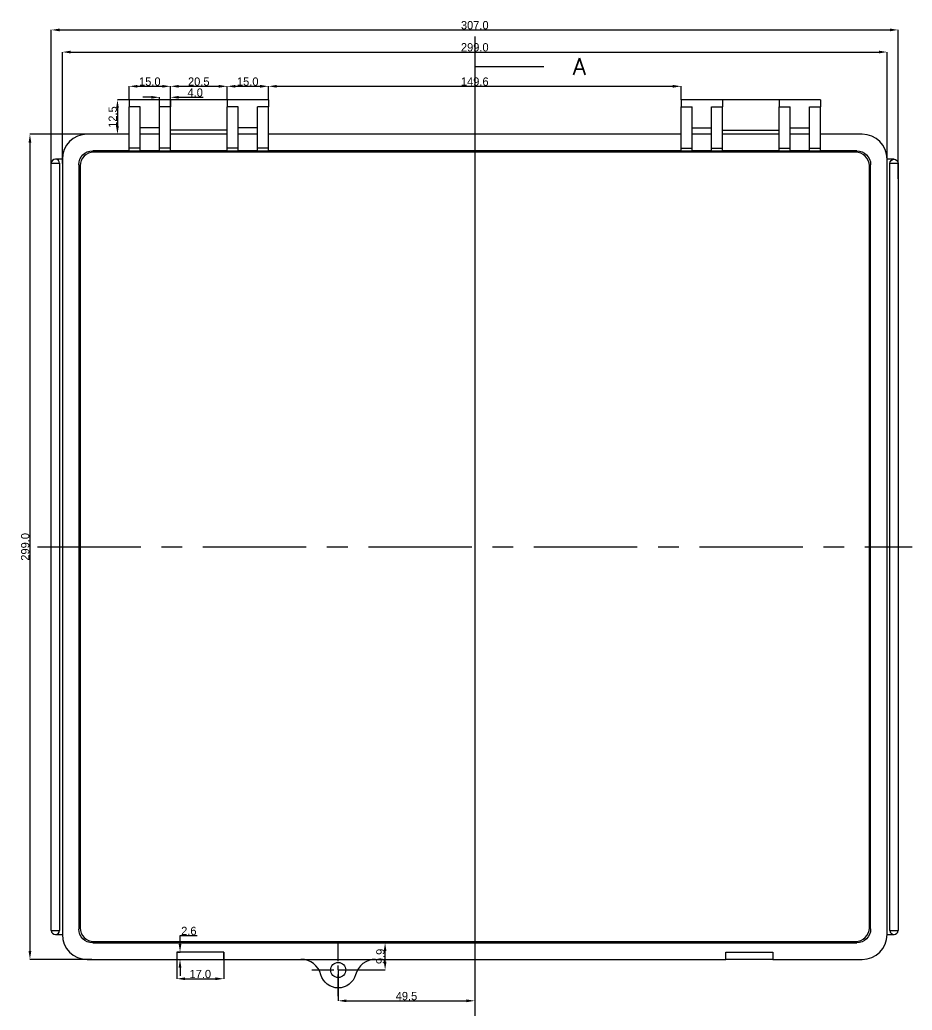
# Model space of a CAD drawing. Header units: inches. Extents: x 348 to 1252, y -64 to 650.
# Drawn here: x 712.4 to 1035.9, y 291.3 to 650.2 of the extents above; entities that cross this region are included whole.
import ezdxf
from ezdxf.lldxf.tags import DXFTag

# ---------------------------------------------------------------- set-up
doc = ezdxf.new("R2010")
doc.units = ezdxf.units.IN
doc.header["$MEASUREMENT"] = 0
doc.linetypes.add('CENTER', pattern=[2, 1.25, -0.25, 0.25, -0.25])
for name, color, linetype in [('1', 7, 'Continuous'), ('5', 7, 'Continuous'), ('图层1', 10, 'CENTER'), ('尺寸线', 80, 'Continuous')]:
    doc.layers.add(name, color=color, linetype=linetype)
doc.styles.add('blockfont', font='simplex.shx', dxfattribs={"bigfont": 'bigfont'})
tags = doc.linetypes.add('PHANTOM', pattern=[2.5, 1.25, -0.25, 0.25, -0.25, 0.25, -0.25]).pattern_tags.tags
tags[14:15] = [DXFTag(74, 4), DXFTag(75, 0), DXFTag(340, '0'), DXFTag(46, 0.0), DXFTag(50, 0.0), DXFTag(44, 0.0), DXFTag(45, 0.0)]
tags[12:13] = [DXFTag(74, 4), DXFTag(75, 0), DXFTag(340, '0'), DXFTag(46, 0.0), DXFTag(50, 0.0), DXFTag(44, 0.0), DXFTag(45, 0.0)]
tags[10:11] = [DXFTag(74, 4), DXFTag(75, 0), DXFTag(340, '0'), DXFTag(46, 0.0), DXFTag(50, 0.0), DXFTag(44, 0.0), DXFTag(45, 0.0)]
tags[8:9] = [DXFTag(74, 4), DXFTag(75, 0), DXFTag(340, '0'), DXFTag(46, 0.0), DXFTag(50, 0.0), DXFTag(44, 0.0), DXFTag(45, 0.0)]
tags[6:7] = [DXFTag(74, 4), DXFTag(75, 0), DXFTag(340, '0'), DXFTag(46, 0.0), DXFTag(50, 0.0), DXFTag(44, 0.0), DXFTag(45, 0.0)]
tags[4:5] = [DXFTag(74, 4), DXFTag(75, 0), DXFTag(340, '0'), DXFTag(46, 0.0), DXFTag(50, 0.0), DXFTag(44, 0.0), DXFTag(45, 0.0)]
doc.dimstyles.get("Standard").update_dxf_attribs({"dimtxt": 3, "dimasz": 3, "dimexe": 0, "dimexo": 0, "dimgap": 0.2, "dimtad": 1, "dimtoh": 1, "dimdec": 1, "dimzin": 0, "dimdsep": 46, "dimtxsty": 'Standard', "dimcen": 0, "dimadec": 0, "dimazin": 0, "dimtfac": 1, "dimtdec": 1, "dimtofl": 0, "dimtmove": 0, "dimatfit": 3, "dimfxl": 1, "dimtolj": 1, "dimtzin": 0, "dimarcsym": 2})

# ---------------------------------------------------------------- blocks, each defined once
blk = doc.blocks.new('*D3')
at = {"layer": 'Defpoints', "color": 0}
for p in [(1030.82, 646.52), (723.82, 592.6), (1030.82, 592.6)]:
    blk.add_point(p, dxfattribs=at)
at = {"layer": '尺寸线', "color": 0, "lineweight": -2}
for p, q in [((723.82, 592.6), (723.82, 646.52)), ((726.82, 646.52), (1027.82, 646.52)), ((1030.82, 592.6), (1030.82, 646.52))]:
    blk.add_line(p, q, dxfattribs=at)
at = {"layer": '尺寸线', "color": 0}
for points in [[(726.82, 647.02), (726.82, 646.02), (723.82, 646.52)], [(1027.82, 647.02), (1027.82, 646.02), (1030.82, 646.52)]]:
    blk.add_solid(points, dxfattribs=at)
at = {"layer": '尺寸线', "color": 0, "insert": (877.32, 648.22), "char_height": 3, "attachment_point": 5}
blk.add_mtext('\\A1;307.0', dxfattribs=at)
blk = doc.blocks.new('*D4')
at = {"layer": 'Defpoints', "color": 0}
for p in [(787.52, 626.09), (767.02, 621.19), (787.52, 621.19)]:
    blk.add_point(p, dxfattribs=at)
at = {"layer": '尺寸线', "color": 0, "lineweight": -2}
for p, q in [((767.02, 621.19), (767.02, 626.09)), ((770.02, 626.09), (784.52, 626.09)), ((787.52, 621.19), (787.52, 626.09))]:
    blk.add_line(p, q, dxfattribs=at)
at = {"layer": '尺寸线', "color": 0}
for points in [[(770.02, 626.59), (770.02, 625.59), (767.02, 626.09)], [(784.52, 626.59), (784.52, 625.59), (787.52, 626.09)]]:
    blk.add_solid(points, dxfattribs=at)
at = {"layer": '尺寸线', "color": 0, "insert": (777.27, 627.79), "char_height": 3, "attachment_point": 5}
blk.add_mtext('\\A1;20.5', dxfattribs=at)
blk = doc.blocks.new('*D5')
at = {"layer": 'Defpoints', "color": 0}
for p in [(767.02, 626.09), (752.02, 621.19), (767.02, 621.19)]:
    blk.add_point(p, dxfattribs=at)
at = {"layer": '尺寸线', "color": 0, "lineweight": -2}
for p, q in [((752.02, 621.19), (752.02, 626.09)), ((755.02, 626.09), (764.02, 626.09)), ((767.02, 621.19), (767.02, 626.09))]:
    blk.add_line(p, q, dxfattribs=at)
at = {"layer": '尺寸线', "color": 0}
for points in [[(755.02, 626.59), (755.02, 625.59), (752.02, 626.09)], [(764.02, 626.59), (764.02, 625.59), (767.02, 626.09)]]:
    blk.add_solid(points, dxfattribs=at)
at = {"layer": '尺寸线', "color": 0, "insert": (759.52, 627.79), "char_height": 3, "attachment_point": 5}
blk.add_mtext('\\A1;15.0', dxfattribs=at)
blk = doc.blocks.new('*D6')
at = {"layer": 'Defpoints', "color": 0}
for p in [(802.52, 626.09), (787.52, 621.19), (802.52, 621.19)]:
    blk.add_point(p, dxfattribs=at)
at = {"layer": '尺寸线', "color": 0, "lineweight": -2}
for p, q in [((787.52, 621.19), (787.52, 626.09)), ((790.52, 626.09), (799.52, 626.09)), ((802.52, 621.19), (802.52, 626.09))]:
    blk.add_line(p, q, dxfattribs=at)
at = {"layer": '尺寸线', "color": 0}
for points in [[(790.52, 626.59), (790.52, 625.59), (787.52, 626.09)], [(799.52, 626.59), (799.52, 625.59), (802.52, 626.09)]]:
    blk.add_solid(points, dxfattribs=at)
at = {"layer": '尺寸线', "color": 0, "insert": (795.02, 627.79), "char_height": 3, "attachment_point": 5}
blk.add_mtext('\\A1;15.0', dxfattribs=at)
blk = doc.blocks.new('*D7')
at = {"layer": 'Defpoints', "color": 0}
for p in [(767.02, 622.11), (763.02, 618.05), (767.02, 618.05)]:
    blk.add_point(p, dxfattribs=at)
at = {"layer": '尺寸线', "color": 0, "lineweight": -2}
for p, q in [((760.02, 622.11), (757.02, 622.11)), ((763.02, 618.05), (763.02, 622.11)), ((767.02, 618.05), (767.02, 622.11)), ((770.02, 622.11), (778.92, 622.11))]:
    blk.add_line(p, q, dxfattribs=at)
at = {"layer": '尺寸线', "color": 0}
for points in [[(760.02, 622.61), (760.02, 621.61), (763.02, 622.11)], [(770.02, 622.61), (770.02, 621.61), (767.02, 622.11)]]:
    blk.add_solid(points, dxfattribs=at)
at = {"layer": '尺寸线', "color": 0, "insert": (775.97, 623.81), "char_height": 3, "attachment_point": 5}
blk.add_mtext('\\A1;4.0', dxfattribs=at)
blk = doc.blocks.new('*D8')
at = {"layer": 'Defpoints', "color": 0}
for p in [(952.12, 626.09), (802.52, 621.19), (952.12, 621.19)]:
    blk.add_point(p, dxfattribs=at)
at = {"layer": '尺寸线', "color": 0, "lineweight": -2}
for p, q in [((802.52, 621.19), (802.52, 626.09)), ((805.52, 626.09), (949.12, 626.09)), ((952.12, 621.19), (952.12, 626.09))]:
    blk.add_line(p, q, dxfattribs=at)
at = {"layer": '尺寸线', "color": 0}
for points in [[(805.52, 626.59), (805.52, 625.59), (802.52, 626.09)], [(949.12, 626.59), (949.12, 625.59), (952.12, 626.09)]]:
    blk.add_solid(points, dxfattribs=at)
at = {"layer": '尺寸线', "color": 0, "insert": (877.32, 627.79), "char_height": 3, "attachment_point": 5}
blk.add_mtext('\\A1;149.6', dxfattribs=at)
blk = doc.blocks.new('*D10')
at = {"layer": 'Defpoints', "color": 0}
for p in [(827.82, 305.84), (877.32, 305.84), (877.32, 294.68)]:
    blk.add_point(p, dxfattribs=at)
at = {"layer": '尺寸线', "color": 0, "lineweight": -2}
for p, q in [((827.82, 305.84), (827.82, 294.68)), ((877.32, 305.84), (877.32, 294.68)), ((830.82, 294.68), (874.32, 294.68))]:
    blk.add_line(p, q, dxfattribs=at)
at = {"layer": '尺寸线', "color": 0}
for points in [[(830.82, 295.18), (830.82, 294.18), (827.82, 294.68)], [(874.32, 295.18), (874.32, 294.18), (877.32, 294.68)]]:
    blk.add_solid(points, dxfattribs=at)
at = {"layer": '尺寸线', "color": 0, "insert": (852.57, 296.38), "char_height": 3, "attachment_point": 5}
blk.add_mtext('\\A1;49.5', dxfattribs=at)
blk = doc.blocks.new('*D11')
at = {"layer": 'Defpoints', "color": 0}
for p in [(827.82, 315.69), (844.82, 315.69), (827.82, 305.84)]:
    blk.add_point(p, dxfattribs=at)
at = {"layer": '尺寸线', "color": 0, "lineweight": -2}
for p, q in [((827.82, 315.69), (844.82, 315.69)), ((844.82, 308.84), (844.82, 312.69)), ((827.82, 305.84), (844.82, 305.84))]:
    blk.add_line(p, q, dxfattribs=at)
at = {"layer": '尺寸线', "color": 0}
for points in [[(844.32, 312.69), (845.32, 312.69), (844.82, 315.69)], [(844.32, 308.84), (845.32, 308.84), (844.82, 305.84)]]:
    blk.add_solid(points, dxfattribs=at)
at = {"layer": '尺寸线', "color": 0, "insert": (843.12, 310.77), "char_height": 3, "attachment_point": 5, "rotation": 90}
blk.add_mtext('\\A1;9.9', dxfattribs=at)
blk = doc.blocks.new('*D12')
at = {"layer": 'Defpoints', "color": 0}
for p in [(769.32, 312.29), (770.47, 312.29), (769.32, 309.69)]:
    blk.add_point(p, dxfattribs=at)
at = {"layer": '尺寸线', "color": 0, "lineweight": -2}
for p, q in [((770.47, 315.29), (770.47, 318.29)), ((770.47, 318.29), (776.67, 318.29)), ((769.32, 312.29), (770.47, 312.29)), ((769.32, 309.69), (770.47, 309.69)), ((770.47, 306.69), (770.47, 303.69))]:
    blk.add_line(p, q, dxfattribs=at)
at = {"layer": '尺寸线', "color": 0}
for points in [[(769.97, 315.29), (770.97, 315.29), (770.47, 312.29)], [(769.97, 306.69), (770.97, 306.69), (770.47, 309.69)]]:
    blk.add_solid(points, dxfattribs=at)
at = {"layer": '尺寸线', "color": 0, "insert": (773.67, 319.99), "char_height": 3, "attachment_point": 5}
blk.add_mtext('\\A1;2.6', dxfattribs=at)
blk = doc.blocks.new('*D13')
at = {"layer": 'Defpoints', "color": 0}
for p in [(769.32, 312.29), (786.32, 312.29), (786.32, 302.67)]:
    blk.add_point(p, dxfattribs=at)
at = {"layer": '尺寸线', "color": 0, "lineweight": -2}
for p, q in [((769.32, 312.29), (769.32, 302.67)), ((786.32, 312.29), (786.32, 302.67)), ((772.32, 302.67), (783.32, 302.67))]:
    blk.add_line(p, q, dxfattribs=at)
at = {"layer": '尺寸线', "color": 0}
for points in [[(772.32, 303.17), (772.32, 302.17), (769.32, 302.67)], [(783.32, 303.17), (783.32, 302.17), (786.32, 302.67)]]:
    blk.add_solid(points, dxfattribs=at)
at = {"layer": '尺寸线', "color": 0, "insert": (777.82, 304.37), "char_height": 3, "attachment_point": 5}
blk.add_mtext('\\A1;17.0', dxfattribs=at)
blk = doc.blocks.new('*D33')
at = {"layer": 'Defpoints', "color": 0}
for p in [(1026.82, 638.51), (727.82, 598.16), (1026.82, 598.16)]:
    blk.add_point(p, dxfattribs=at)
at = {"layer": '尺寸线', "color": 0, "lineweight": -2}
for p, q in [((727.82, 598.16), (727.82, 638.51)), ((730.82, 638.51), (1023.82, 638.51)), ((1026.82, 598.16), (1026.82, 638.51))]:
    blk.add_line(p, q, dxfattribs=at)
at = {"layer": '尺寸线', "color": 0}
for points in [[(730.82, 639.01), (730.82, 638.01), (727.82, 638.51)], [(1023.82, 639.01), (1023.82, 638.01), (1026.82, 638.51)]]:
    blk.add_solid(points, dxfattribs=at)
at = {"layer": '尺寸线', "color": 0, "insert": (877.32, 640.21), "char_height": 3, "attachment_point": 5}
blk.add_mtext('\\A1;299.0', dxfattribs=at)
blk = doc.blocks.new('*D34')
at = {"layer": 'Defpoints', "color": 0}
for p in [(738.53, 608.69), (716.06, 309.69), (738.53, 309.69)]:
    blk.add_point(p, dxfattribs=at)
at = {"layer": '尺寸线', "color": 0, "lineweight": -2}
for p, q in [((738.53, 608.69), (716.06, 608.69)), ((716.06, 605.69), (716.06, 312.69)), ((738.53, 309.69), (716.06, 309.69))]:
    blk.add_line(p, q, dxfattribs=at)
at = {"layer": '尺寸线', "color": 0}
for points in [[(715.56, 605.69), (716.56, 605.69), (716.06, 608.69)], [(715.56, 312.69), (716.56, 312.69), (716.06, 309.69)]]:
    blk.add_solid(points, dxfattribs=at)
at = {"layer": '尺寸线', "color": 0, "insert": (714.36, 459.19), "char_height": 3, "attachment_point": 5, "rotation": 90}
blk.add_mtext('\\A1;299.0', dxfattribs=at)
blk = doc.blocks.new('*D46')
at = {"layer": 'Defpoints', "color": 0}
for p in [(757.56, 621.19), (747.79, 608.69), (749.11, 608.69)]:
    blk.add_point(p, dxfattribs=at)
at = {"layer": '尺寸线', "color": 0, "lineweight": -2}
for p, q in [((757.56, 621.19), (747.79, 621.19)), ((747.79, 618.19), (747.79, 611.69)), ((749.11, 608.69), (747.79, 608.69))]:
    blk.add_line(p, q, dxfattribs=at)
at = {"layer": '尺寸线', "color": 0}
for points in [[(747.29, 618.19), (748.29, 618.19), (747.79, 621.19)], [(747.29, 611.69), (748.29, 611.69), (747.79, 608.69)]]:
    blk.add_solid(points, dxfattribs=at)
at = {"layer": '尺寸线', "color": 0, "insert": (746.09, 614.94), "char_height": 3, "attachment_point": 5, "rotation": 90}
blk.add_mtext('\\A1;12.5', dxfattribs=at)

msp = doc.modelspace()

# ---------------------------------------------------------------- linework, layer by layer
at = {"color": 43}
msp.add_solid([(877.32, 633.19), (883.32, 634.8), (883.32, 631.59), (877.32, 633.19)], dxfattribs=at)
at = {"layer": '1', "color": 43, "linetype": 'PHANTOM', "ltscale": 29.588002}
msp.add_line((877.32, 644.12), (877.32, 274.27), dxfattribs=at)
at = {"layer": '1', "color": 43}
msp.add_line((902.32, 633.19), (877.32, 633.19), dxfattribs=at)
at = {"layer": '1', "color": 252}
for p, q in [((767.02, 621.19), (752.02, 621.19)), ((752.02, 621.19), (752.02, 618.61)), ((767.02, 621.19), (767.02, 618.61)), ((802.52, 621.19), (787.52, 621.19)), ((787.52, 621.19), (787.52, 618.61)), ((802.52, 621.19), (802.52, 618.61)), ((967.12, 621.19), (952.12, 621.19)), ((952.12, 621.19), (952.12, 618.61)), ((967.12, 621.19), (967.12, 618.61)), ((1002.62, 621.19), (987.62, 621.19)), ((987.62, 621.19), (987.62, 618.61)), ((1002.62, 621.19), (1002.62, 618.61)), ((752.02, 603.69), (752.02, 618.61)), ((756.02, 603.69), (756.02, 618.61)), ((763.02, 603.69), (763.02, 618.61)), ((767.02, 603.69), (767.02, 618.61)), ((787.52, 603.69), (787.52, 618.61)), ((791.52, 603.69), (791.52, 618.61)), ((798.52, 603.69), (798.52, 618.61)), ((802.52, 603.69), (802.52, 618.61)), ((952.12, 603.69), (952.12, 618.61)), ((956.12, 603.69), (956.12, 618.61)), ((963.12, 603.69), (963.12, 618.61)), ((967.12, 603.69), (967.12, 618.61)), ((987.62, 603.69), (987.62, 618.61)), ((991.62, 603.69), (991.62, 618.61)), ((998.62, 603.69), (998.62, 618.61)), ((1002.62, 603.69), (1002.62, 618.61)), ((763.02, 611.08), (756.02, 611.08)), ((798.52, 611.08), (791.52, 611.08)), ((956.12, 611.08), (963.12, 611.08)), ((991.62, 611.08), (998.62, 611.08)), ((752.02, 608.69), (736.82, 608.69)), ((763.02, 608.69), (756.02, 608.69)), ((787.52, 608.69), (767.02, 608.69)), ((798.52, 608.69), (791.52, 608.69)), ((952.12, 608.69), (802.52, 608.69)), ((963.12, 608.69), (956.12, 608.69)), ((987.62, 608.69), (967.12, 608.69)), ((998.62, 608.69), (991.62, 608.69)), ((1017.82, 608.69), (1002.62, 608.69)), ((756.02, 603.69), (752.02, 603.69)), ((752.02, 602.57), (752.02, 603.69)), ((756.02, 602.57), (756.02, 603.69)), ((767.02, 603.69), (763.02, 603.69)), ((763.02, 602.57), (763.02, 603.69)), ((767.02, 602.57), (767.02, 603.69)), ((791.52, 603.69), (787.52, 603.69)), ((787.52, 602.57), (787.52, 603.69)), ((791.52, 602.57), (791.52, 603.69)), ((802.52, 603.69), (798.52, 603.69)), ((798.52, 602.57), (798.52, 603.69)), ((802.52, 602.57), (802.52, 603.69)), ((952.12, 603.69), (956.12, 603.69)), ((952.12, 602.57), (952.12, 603.69)), ((956.12, 602.57), (956.12, 603.69)), ((963.12, 603.69), (967.12, 603.69)), ((963.12, 602.57), (963.12, 603.69)), ((967.12, 602.57), (967.12, 603.69)), ((987.62, 603.69), (991.62, 603.69)), ((987.62, 602.57), (987.62, 603.69)), ((991.62, 602.57), (991.62, 603.69)), ((998.62, 603.69), (1002.62, 603.69)), ((998.62, 602.57), (998.62, 603.69)), ((1002.62, 602.57), (1002.62, 603.69)), ((727.82, 599.69), (727.82, 318.69)), ((738.82, 602.69), (739.28, 602.23)), ((752.02, 602.69), (738.82, 602.69)), ((1015.36, 602.23), (739.28, 602.23)), ((756.02, 602.57), (752.02, 602.57)), ((763.02, 602.69), (756.02, 602.69)), ((767.02, 602.57), (763.02, 602.57)), ((787.52, 602.69), (767.02, 602.69)), ((791.52, 602.57), (787.52, 602.57)), ((798.52, 602.69), (791.52, 602.69)), ((802.52, 602.57), (798.52, 602.57)), ((952.12, 602.69), (802.52, 602.69)), ((956.12, 602.57), (952.12, 602.57)), ((963.12, 602.69), (956.12, 602.69)), ((967.12, 602.57), (963.12, 602.57)), ((987.62, 602.69), (967.12, 602.69)), ((991.62, 602.57), (987.62, 602.57)), ((998.62, 602.69), (991.62, 602.69)), ((1002.62, 602.57), (998.62, 602.57)), ((1015.82, 602.69), (1002.62, 602.69)), ((1015.36, 602.23), (1015.82, 602.69)), ((1026.82, 318.69), (1026.82, 599.69)), ((733.82, 597.7), (733.82, 320.69)), ((734.28, 597.23), (733.82, 597.7)), ((734.28, 597.23), (734.28, 321.15)), ((1020.82, 597.7), (1020.36, 597.23)), ((1020.36, 321.15), (1020.36, 597.23)), ((1020.82, 320.69), (1020.82, 597.7)), ((733.82, 320.69), (734.28, 321.15)), ((1020.36, 321.15), (1020.82, 320.69)), ((739.28, 316.15), (738.82, 315.69)), ((739.28, 316.15), (1015.36, 316.15)), ((1015.82, 315.69), (1015.36, 316.15)), ((738.82, 315.69), (1015.82, 315.69)), ((786.32, 312.29), (769.32, 312.29)), ((769.32, 312.29), (769.32, 309.69)), ((786.32, 309.69), (786.32, 312.29)), ((968.32, 312.29), (985.32, 312.29)), ((968.32, 309.69), (968.32, 312.29)), ((985.32, 312.29), (985.32, 309.69)), ((736.82, 309.69), (769.32, 309.69)), ((769.32, 309.69), (786.32, 309.69)), ((786.32, 309.69), (968.32, 309.69)), ((985.32, 309.69), (968.32, 309.69)), ((985.32, 309.69), (1017.82, 309.69))]:
    msp.add_line(p, q, dxfattribs=at)
at = {"layer": '1', "color": 23, "linetype": 'CENTER', "ltscale": 6.35}
for p, q in [((827.82, 296.32), (827.82, 315.37)), ((818.3, 305.84), (837.35, 305.84))]:
    msp.add_line(p, q, dxfattribs=at)
at = {"layer": '1', "color": 252}
msp.add_circle((827.82, 305.84), 2.75, dxfattribs=at)
for centre, radius, start, end in [((736.82, 599.69), 9, 90, 180), ((1017.82, 599.69), 9, 0, 90), ((736.82, 318.69), 9, 180, 270), ((1017.82, 318.69), 9, 270, 0), ((814.31, 302.19), 7.5, 15.1125, 90), ((841.34, 302.19), 7.5, 90, 164.8875)]:
    msp.add_arc(centre, radius, start, end, dxfattribs=at)
at = {"layer": '1', "color": 252, "extrusion": (0, 0, -1)}
msp.add_arc((-827.82, 305.84), 6.5, 195.1125, 344.8875, dxfattribs=at)
for centre, major_axis in [((738.82, 597.69), (-3.54, 3.54)), ((1015.82, 597.69), (3.54, 3.54)), ((738.82, 320.7), (-3.54, -3.54)), ((1015.82, 320.7), (3.54, -3.54))]:
    msp.add_ellipse(centre, major_axis=major_axis, ratio=0.999562, start_param=5.498006, end_param=7.068364, dxfattribs=at)
at = {"layer": '1', "color": 252}
for centre, major_axis in [((739.28, 597.23), (-3.54, 3.54)), ((1015.36, 597.23), (3.54, 3.54)), ((739.28, 321.16), (-3.54, -3.54)), ((1015.36, 321.16), (3.54, -3.54))]:
    msp.add_ellipse(centre, major_axis=major_axis, ratio=0.999562, start_param=5.498006, end_param=7.068364, dxfattribs=at)
for points, degree in [([(756.02, 618.61), (752.02, 618.61)], 1), ([(767.02, 618.61), (763.02, 618.61)], 1), ([(791.52, 618.61), (787.52, 618.61)], 1), ([(802.52, 618.61), (798.52, 618.61)], 1), ([(952.12, 618.61), (953.46, 618.61), (954.79, 618.61), (956.12, 618.61)], 3), ([(963.12, 618.61), (964.46, 618.61), (965.79, 618.61), (967.12, 618.61)], 3), ([(987.62, 618.61), (988.96, 618.61), (990.29, 618.61), (991.62, 618.61)], 3), ([(998.62, 618.61), (999.96, 618.61), (1001.29, 618.61), (1002.62, 618.61)], 3)]:
    msp.add_open_spline(points, degree=degree, dxfattribs=at)
at = {"layer": '5', "color": 252}
for p, q in [((787.52, 621.19), (767.02, 621.19)), ((767.02, 621.19), (767.02, 618.63)), ((787.52, 621.19), (787.52, 618.61)), ((967.12, 621.19), (967.12, 618.63)), ((987.62, 621.19), (967.12, 621.19)), ((987.62, 621.19), (987.62, 618.61)), ((787.52, 610.19), (767.02, 610.19)), ((967.12, 610.19), (987.62, 610.19)), ((727.82, 599.69), (725.32, 599.69)), ((1029.32, 599.69), (1026.82, 599.69)), ((723.82, 598.19), (726.82, 598.19)), ((723.82, 320.19), (723.82, 598.19)), ((726.82, 598.19), (726.82, 320.19)), ((1027.82, 320.19), (1027.82, 598.19)), ((1027.82, 598.19), (1030.82, 598.19)), ((1030.82, 598.19), (1030.82, 320.19)), ((723.82, 320.19), (726.82, 320.19)), ((1027.82, 320.19), (1030.82, 320.19)), ((725.32, 318.69), (727.82, 318.69)), ((1026.82, 318.69), (1029.32, 318.69))]:
    msp.add_line(p, q, dxfattribs=at)
for centre, start, end in [((725.32, 598.19), 0, 180), ((725.32, 320.19), 180, 0), ((1029.32, 320.19), 180, 0)]:
    msp.add_arc(centre, 1.5, start, end, dxfattribs=at)
at = {"layer": '5', "color": 252, "extrusion": (0, 0, -1)}
msp.add_arc((-1029.32, 598.19), 1.5, 0, 180, dxfattribs=at)
at = {"layer": '图层1', "ltscale": 30}
for p, q in [((877.32, 615.94), (877.32, 302.44)), ((718.75, 459.19), (1035.9, 459.19))]:
    msp.add_line(p, q, dxfattribs=at)

# ---------------------------------------------------------------- texts
at = {"layer": '1', "color": 87, "style": 'blockfont', "width": 1.038}
msp.add_text('A', height=6, dxfattribs=at).set_placement((912.85, 630.26))

# ---------------------------------------------------------------- dimensions: what is measured, and where the dimension line sits
at = {"layer": '尺寸线'}
dim = msp.add_linear_dim(base=(1030.82, 646.52), p1=(723.82, 592.6), p2=(1030.82, 592.6), dimstyle='Standard', dxfattribs=at)
dim.commit()
dim.dimension.update_dxf_attribs({"geometry": '*D3', "text_midpoint": (877.32, 646.52), "dimtype": 160})
for base, p1, p2, picture, middle in [((1026.82, 638.51), (727.82, 598.16), (1026.82, 598.16), '*D33', (877.32, 640.21)), ((767.02, 626.09), (752.02, 621.19), (767.02, 621.19), '*D5', (759.52, 627.79)), ((787.52, 626.09), (767.02, 621.19), (787.52, 621.19), '*D4', (777.27, 627.79)), ((802.52, 626.09), (787.52, 621.19), (802.52, 621.19), '*D6', (795.02, 627.79)), ((952.12, 626.09), (802.52, 621.19), (952.12, 621.19), '*D8', (877.32, 627.79)), ((767.02, 622.11), (763.02, 618.05), (767.02, 618.05), '*D7', (775.97, 623.81)), ((786.32, 302.67), (769.32, 312.29), (786.32, 312.29), '*D13', (777.82, 304.37)), ((877.32, 294.68), (827.82, 305.84), (877.32, 305.84), '*D10', (852.57, 296.38))]:
    dim = msp.add_linear_dim(base=base, p1=p1, p2=p2, dimstyle='Standard', dxfattribs=at)
    dim.commit()
    dim.dimension.update_dxf_attribs({"geometry": picture, "text_midpoint": middle})
for base, p1, p2, picture, middle in [((747.79, 608.69), (757.56, 621.19), (749.11, 608.69), '*D46', (746.09, 614.94)), ((716.06, 309.69), (738.53, 608.69), (738.53, 309.69), '*D34', (714.36, 459.19)), ((770.47, 312.29), (769.32, 309.69), (769.32, 312.29), '*D12', (773.67, 319.99)), ((844.8245853, 315.69391666), (827.82292674, 305.84391666), (827.82292674, 315.69391666), '*D11', (843.1245853, 310.76891666))]:
    dim = msp.add_linear_dim(base=base, p1=p1, p2=p2, angle=90, dimstyle='Standard', dxfattribs=at)
    dim.commit()
    dim.dimension.update_dxf_attribs({"geometry": picture, "text_midpoint": middle})

doc.saveas('drawing.dxf')
